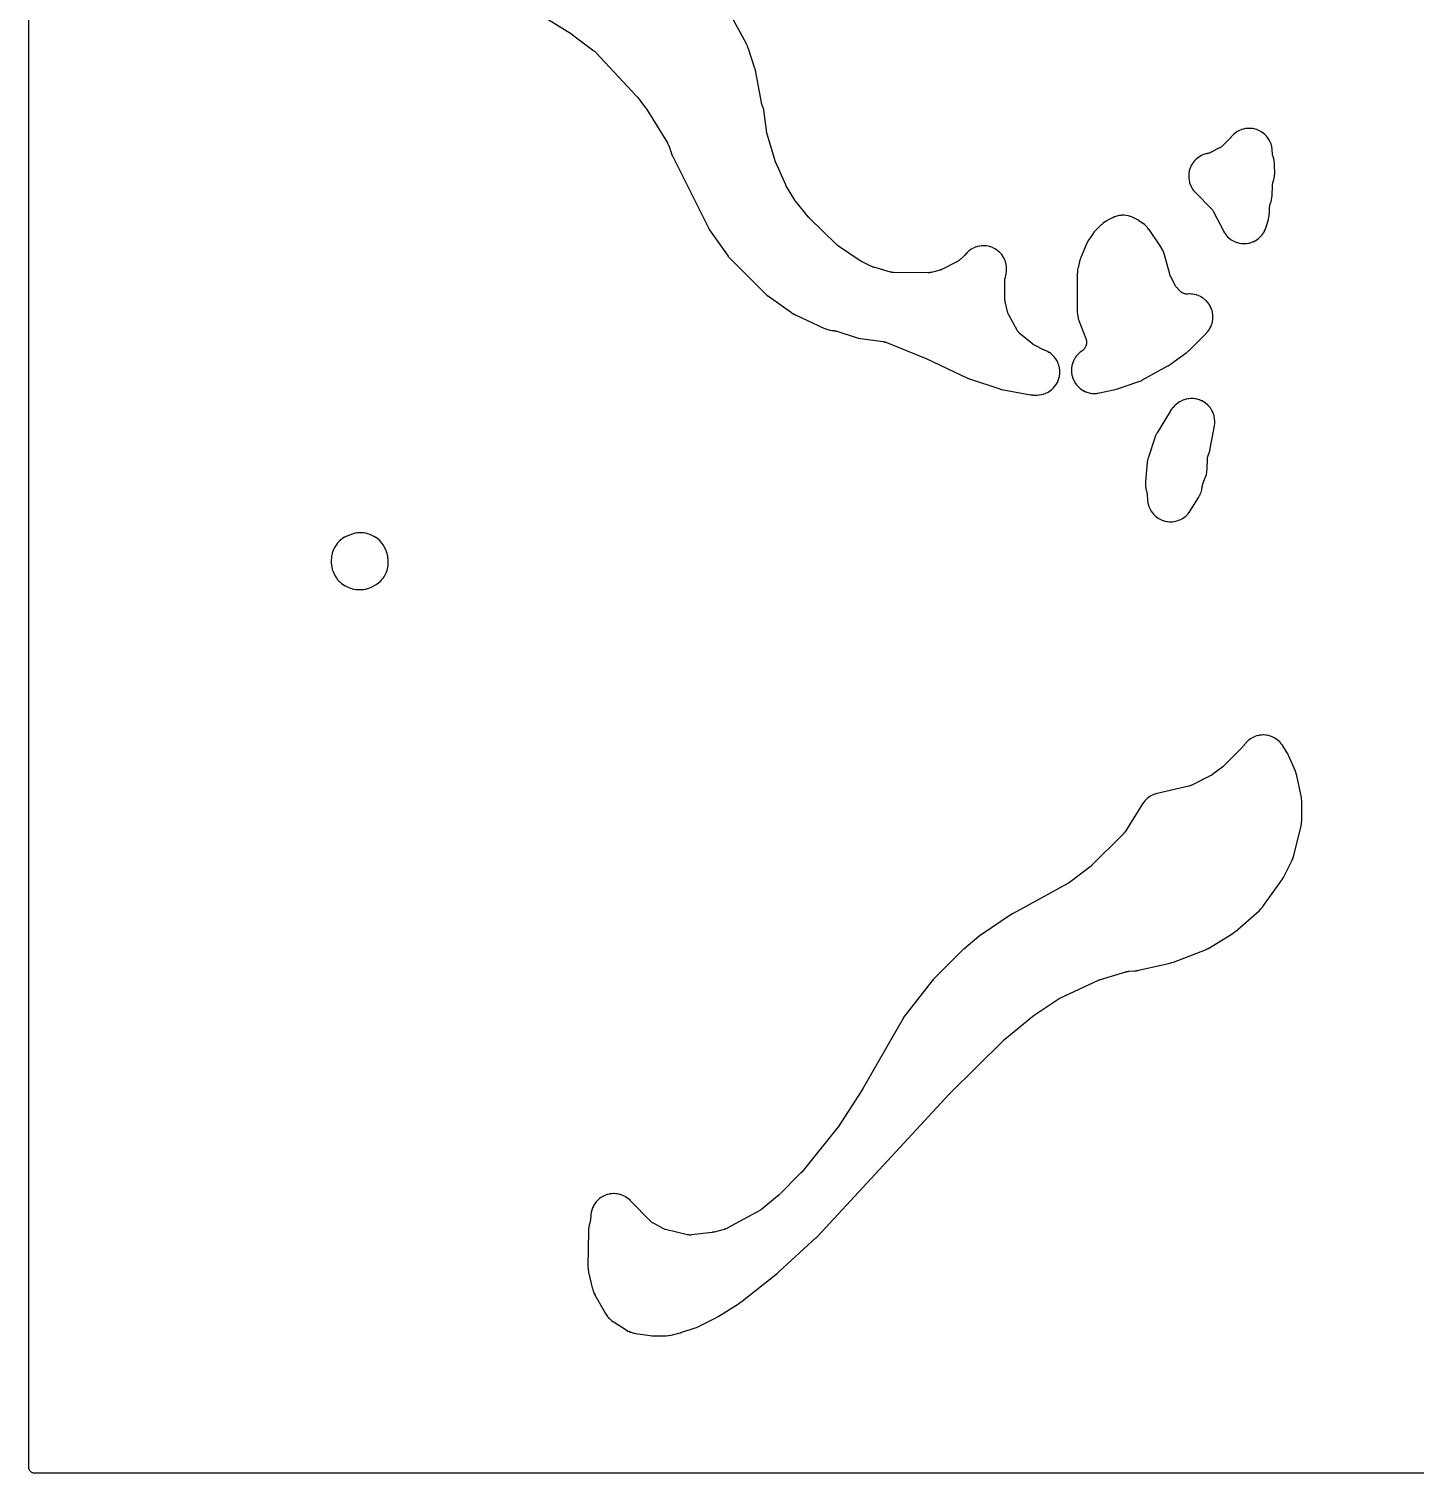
# Model space of a CAD drawing. Header units: millimetres. Extents: x 0 to 300, y 0 to 300.
# Drawn here: x -0.1 to 150, y -0.1 to 156.3 of the extents above; entities that cross this region are included whole.
import ezdxf

# ---------------------------------------------------------------- set-up
doc = ezdxf.new("R2010")
doc.units = ezdxf.units.MM
doc.layers.add('CUT', color=7, linetype='CONTINUOUS')

msp = doc.modelspace()

# ---------------------------------------------------------------- linework, layer by layer
at = {"layer": 'CUT'}
for points in [[(299.4307, -0.05), (0.5647, -0.05), (0.4913, -0.0464), (0.4331, -0.0378), (0.376, -0.0235), (0.3207, -0.0037), (0.2675, 0.0215), (0.2171, 0.0517), (0.1698, 0.0868), (0.1262, 0.1262), (0.0868, 0.1698), (0.0517, 0.2171), (0.0215, 0.2675), (-0.0037, 0.3207), (-0.0235, 0.376), (-0.0378, 0.4331), (-0.0464, 0.4913), (-0.05, 0.5647), (-0.05, 299.4353)], [(55.299, 157.8392), (58.6907, 155.7193), (58.699, 155.7141), (58.7136, 155.7048), (58.7218, 155.6995), (58.7292, 155.6946), (58.7373, 155.6892), (58.7385, 155.6884), (58.7536, 155.6781), (58.7598, 155.6737), (58.7689, 155.6672), (58.7739, 155.6636), (58.7819, 155.6578), (58.7959, 155.6475), (58.8038, 155.6416), (61.1159, 153.8996), (61.1314, 153.8876), (61.1485, 153.8742), (61.1935, 153.8362), (61.2356, 153.7984), (61.278, 153.7576), (61.2932, 153.742), (61.3067, 153.7278), (65.7249, 148.9913), (65.7321, 148.9835), (65.7448, 148.9696), (65.7519, 148.9617), (65.7581, 148.9547), (65.7651, 148.9467), (65.7662, 148.9455), (65.7789, 148.9305), (65.7842, 148.9242), (65.7918, 148.9149), (65.796, 148.9097), (65.8026, 148.9014), (65.8143, 148.8866), (65.8208, 148.8782), (66.7305, 147.6974), (66.7375, 147.6881), (66.75, 147.6715), (66.7569, 147.6621), (66.763, 147.6537), (66.7699, 147.6443), (66.7709, 147.6429), (66.7832, 147.625), (66.7883, 147.6175), (66.7956, 147.6064), (66.7996, 147.6003), (66.806, 147.5905), (66.8171, 147.5729), (66.8233, 147.563), (69.066, 143.9261), (69.0785, 143.9053), (69.0919, 143.882), (69.1259, 143.8177), (69.1559, 143.7546), (69.1845, 143.6877), (69.1941, 143.6626), (69.2024, 143.6398), (69.4997, 142.7912), (69.5135, 142.7556), (69.6227, 142.4977), (69.6387, 142.463), (73.5508, 134.653), (73.5617, 134.6322), (73.6391, 134.4917), (73.6633, 134.4515), (73.7515, 134.3175), (73.7647, 134.2982), (75.6436, 131.6714), (75.6586, 131.6514), (75.7637, 131.5167), (75.796, 131.4786), (75.912, 131.3532), (75.9293, 131.3352), (79.6577, 127.6235), (79.6757, 127.6063), (79.8011, 127.4914), (79.8391, 127.4593), (79.9736, 127.3553), (79.9936, 127.3404), (82.5063, 125.5571), (82.5293, 125.5417), (82.6883, 125.4395), (82.7362, 125.4118), (82.9039, 125.3247), (82.9288, 125.3125), (86.083, 123.8556), (86.1128, 123.8428), (86.3187, 123.7609), (86.3801, 123.7402), (86.578, 123.6853), (86.6413, 123.6714), (86.8599, 123.6356), (86.8921, 123.6312), (87.1024, 123.6084), (87.1253, 123.6056), (87.1507, 123.6022), (87.219, 123.5903), (87.2841, 123.5763), (87.3513, 123.5592), (87.3759, 123.5519), (87.398, 123.5451), (89.5002, 122.8629), (89.526, 122.8552), (89.7035, 122.8063), (89.7561, 122.7943), (89.9373, 122.7615), (89.9639, 122.7573), (92.4059, 122.428), (92.4241, 122.4254), (92.4444, 122.4222), (92.4989, 122.412), (92.531, 122.405), (92.6026, 122.3861), (92.634, 122.3765), (92.6866, 122.3585), (92.7058, 122.3512), (92.7231, 122.3445), (96.972, 120.6431), (96.9785, 120.6405), (96.9899, 120.6358), (96.9963, 120.6332), (97.002, 120.6308), (97.0068, 120.6288), (97.0216, 120.6223), (97.0262, 120.6203), (97.0334, 120.6171), (97.0374, 120.6153), (97.0437, 120.6123), (97.0549, 120.6071), (97.0612, 120.6042), (101.5543, 118.4742), (101.5876, 118.4596), (101.8346, 118.3604), (101.8687, 118.3478), (105.0304, 117.2945), (105.0728, 117.2821), (105.3861, 117.2027), (105.4292, 117.1935), (108.3698, 116.675), (108.3963, 116.6709), (108.5777, 116.6472), (108.6311, 116.6427), (108.814, 116.6352), (108.8408, 116.6348), (109.0378, 116.6356), (109.0675, 116.6364), (109.2698, 116.6473), (109.3288, 116.6534), (109.5143, 116.6819), (109.5724, 116.6938), (109.7543, 116.7405), (109.8109, 116.758), (109.9873, 116.8225), (110.0419, 116.8455), (110.211, 116.9271), (110.2631, 116.9554), (110.4233, 117.0532), (110.4724, 117.0866), (110.6222, 117.1997), (110.6677, 117.2378), (110.8056, 117.3652), (110.8471, 117.4075), (110.9718, 117.5479), (111.0089, 117.5941), (111.1191, 117.7461), (111.1515, 117.7958), (111.2461, 117.958), (111.2735, 118.0106), (111.3516, 118.1813), (111.3736, 118.2364), (111.4346, 118.4139), (111.451, 118.4709), (111.4941, 118.6537), (111.5049, 118.712), (111.5297, 118.8981), (111.5347, 118.9572), (111.541, 119.1448), (111.5401, 119.2041), (111.5279, 119.3914), (111.5211, 119.4504), (111.4905, 119.6356), (111.478, 119.6935), (111.4292, 119.8748), (111.411, 119.9313), (111.3445, 120.1069), (111.3208, 120.1612), (111.2374, 120.3294), (111.2085, 120.3812), (111.1088, 120.5403), (111.0749, 120.589), (110.96, 120.7375), (110.9215, 120.7825), (110.7925, 120.919), (110.7497, 120.96), (110.6079, 121.083), (110.5613, 121.1197), (110.408, 121.2281), (110.358, 121.2599), (110.1947, 121.3527), (110.1418, 121.3794), (109.9567, 121.4617), (109.9293, 121.473), (109.882, 121.4913), (109.822, 121.517), (109.8001, 121.5273), (109.7805, 121.5369), (108.8855, 121.9864), (108.865, 121.997), (108.8425, 122.0091), (108.7827, 122.044), (108.7267, 122.0798), (108.6698, 122.1193), (108.6493, 122.1347), (108.6311, 122.1488), (107.2819, 123.219), (107.2646, 123.2331), (107.2456, 123.2489), (107.1959, 123.2937), (107.1675, 123.3212), (107.1066, 123.3863), (107.0972, 123.3975), (107.0431, 123.4684), (107.0207, 123.5009), (106.9848, 123.5574), (106.9724, 123.5788), (106.9614, 123.5982), (106.0163, 125.3142), (106.0071, 125.3313), (105.9971, 125.3504), (105.9718, 125.4028), (105.9579, 125.4342), (105.9296, 125.5065), (105.9184, 125.539), (105.9013, 125.5947), (105.8956, 125.6154), (105.8907, 125.6342), (105.6426, 126.6286), (105.6366, 126.6542), (105.6304, 126.6827), (105.6169, 126.7604), (105.6073, 126.8355), (105.6007, 126.9141), (105.5995, 126.9432), (105.5988, 126.9695), (105.5778, 128.9357), (105.5779, 128.9603), (105.5783, 128.9876), (105.5826, 129.0613), (105.5895, 129.1318), (105.5998, 129.2048), (105.6047, 129.2317), (105.6095, 129.2558), (105.7181, 129.7702), (105.7234, 129.7991), (105.7552, 129.9969), (105.7616, 130.0552), (105.773, 130.2406), (105.7737, 130.2992), (105.767, 130.4848), (105.762, 130.5432), (105.7371, 130.7272), (105.7264, 130.7849), (105.6837, 130.9656), (105.6675, 131.0219), (105.6073, 131.1976), (105.5856, 131.2521), (105.5086, 131.4211), (105.4817, 131.4732), (105.3886, 131.6338), (105.3567, 131.6831), (105.2484, 131.8338), (105.2118, 131.8797), (105.0893, 132.0192), (105.0484, 132.0613), (104.9128, 132.1881), (104.8681, 132.226), (104.7207, 132.339), (104.6725, 132.3724), (104.5148, 132.4704), (104.4635, 132.4989), (104.2971, 132.5811), (104.2432, 132.6045), (104.0695, 132.67), (104.0137, 132.688), (103.8344, 132.7363), (103.7771, 132.7487), (103.5939, 132.7793), (103.5357, 132.7861), (103.3504, 132.7986), (103.2918, 132.7997), (103.1062, 132.794), (103.0477, 132.7894), (102.8636, 132.7656), (102.8058, 132.7553), (102.6249, 132.7137), (102.5684, 132.6977), (102.3924, 132.6386), (102.3378, 132.6173), (102.1684, 132.5413), (102.1161, 132.5147), (101.9549, 132.4225), (101.9055, 132.391), (101.7541, 132.2835), (101.7079, 132.2472), (101.5677, 132.1255), (101.5254, 132.0849), (101.3877, 131.9394), (101.368, 131.9176), (101.2179, 131.7427), (101.2067, 131.7298), (101.1941, 131.7157), (101.1591, 131.6786), (101.1243, 131.6438), (101.0872, 131.6087), (101.0731, 131.5961), (101.0603, 131.5849), (100.6295, 131.2143), (100.6083, 131.1966), (100.5845, 131.1774), (100.5178, 131.1284), (100.4518, 131.0844), (100.3809, 131.0418), (100.354, 131.0272), (100.3295, 131.0145), (98.8553, 130.2749), (98.8345, 130.2648), (98.8112, 130.2539), (98.7472, 130.2268), (98.6848, 130.2031), (98.6189, 130.181), (98.5943, 130.1738), (98.572, 130.1676), (97.6111, 129.913), (97.5916, 129.9081), (97.5698, 129.9028), (97.5106, 129.8906), (97.4754, 129.8846), (97.3953, 129.8746), (97.3597, 129.8717), (97.2992, 129.869), (97.2769, 129.8687), (97.2567, 129.8687), (93.5467, 129.9059), (93.5268, 129.9064), (93.5048, 129.9071), (93.4454, 129.9109), (93.4104, 129.9144), (93.3317, 129.9257), (93.2972, 129.9322), (93.239, 129.9452), (93.2177, 129.9507), (93.1985, 129.9559), (91.3998, 130.4633), (91.3804, 130.469), (91.359, 130.4755), (91.3018, 130.4952), (91.2475, 130.5159), (91.1917, 130.5394), (91.1714, 130.5488), (91.1531, 130.5574), (90.139, 131.0527), (90.1244, 131.06), (90.0986, 131.0732), (90.0841, 131.0807), (90.0714, 131.0875), (90.0571, 131.0954), (90.055, 131.0965), (90.0287, 131.1118), (90.018, 131.1182), (90.0023, 131.1279), (89.9936, 131.1334), (89.9799, 131.1422), (89.9556, 131.1581), (89.9421, 131.1672), (87.4887, 132.8429), (87.4726, 132.8542), (87.4549, 132.8669), (87.4081, 132.9027), (87.3644, 132.9385), (87.32, 132.9773), (87.3041, 132.9922), (87.29, 133.0058), (84.4519, 135.7785), (84.4433, 135.7871), (84.4279, 135.8025), (84.4194, 135.8112), (84.4118, 135.819), (84.4033, 135.8278), (84.4021, 135.8291), (84.3867, 135.8459), (84.3804, 135.8529), (84.3712, 135.8633), (84.3662, 135.8691), (84.3582, 135.8784), (84.3442, 135.895), (84.3364, 135.9044), (82.9885, 137.5429), (82.9784, 137.5554), (82.9608, 137.5776), (82.9509, 137.5902), (82.9423, 137.6015), (82.9327, 137.6143), (82.9313, 137.6162), (82.9141, 137.6404), (82.9071, 137.6505), (82.897, 137.6656), (82.8915, 137.674), (82.8828, 137.6874), (82.8676, 137.7114), (82.8592, 137.725), (81.9656, 139.1947), (81.9581, 139.2073), (81.945, 139.2297), (81.9377, 139.2424), (81.9313, 139.2537), (81.9242, 139.2665), (81.9232, 139.2683), (81.9106, 139.2925), (81.9055, 139.3025), (81.8982, 139.3173), (81.8942, 139.3256), (81.888, 139.3389), (81.8771, 139.3624), (81.8711, 139.3758), (80.7986, 141.8008), (80.793, 141.8137), (80.7833, 141.8367), (80.7779, 141.8497), (80.7732, 141.8613), (80.768, 141.8744), (80.7673, 141.8763), (80.7582, 141.9008), (80.7546, 141.911), (80.7494, 141.9261), (80.7466, 141.9345), (80.7422, 141.9479), (80.7347, 141.9717), (80.7305, 141.9851), (79.8908, 144.7843), (79.8857, 144.8018), (79.8803, 144.8213), (79.8672, 144.8745), (79.8563, 144.9259), (79.8465, 144.9798), (79.8434, 144.9998), (79.8409, 145.0178), (79.5541, 147.2244), (79.5496, 147.2535), (79.5139, 147.4511), (79.5007, 147.5084), (79.4499, 147.6874), (79.4311, 147.7431), (79.3577, 147.93), (79.3463, 147.9571), (79.3319, 147.989), (79.3091, 148.0447), (79.2967, 148.0779), (79.2721, 148.1543), (79.2627, 148.1886), (79.2487, 148.2472), (79.2443, 148.269), (79.2405, 148.2887), (78.6462, 151.5929), (78.6369, 151.6355), (78.5578, 151.9445), (78.5455, 151.9863), (77.7923, 154.2355), (77.7836, 154.2599), (77.7201, 154.4254), (77.6995, 154.4729), (77.6219, 154.6322), (77.6101, 154.6553), (75.9241, 157.7707)]]:
    msp.add_lwpolyline(points, dxfattribs=at)
for points in [[(127.5285, 142.7866), (127.5284, 142.7868), (127.4817, 142.7759), (127.3821, 142.755), (127.3243, 142.7399), (127.1439, 142.6829), (127.0878, 142.6621), (126.914, 142.5874), (126.8603, 142.5611), (126.6948, 142.4695), (126.644, 142.438), (126.4883, 142.3304), (126.4409, 142.294), (126.2968, 142.1715), (126.2532, 142.1306), (126.122, 141.9943), (126.0827, 141.9492), (125.9657, 141.8005), (125.9311, 141.7518), (125.8295, 141.5922), (125.7999, 141.5403), (125.7146, 141.3714), (125.6904, 141.3168), (125.6223, 141.1402), (125.6036, 141.0835), (125.5535, 140.901), (125.5405, 140.8427), (125.5088, 140.6562), (125.5017, 140.5968), (125.4887, 140.4081), (125.4875, 140.3483), (125.4934, 140.1592), (125.4982, 140.0996), (125.5228, 139.912), (125.5335, 139.8532), (125.5766, 139.669), (125.5931, 139.6116), (125.6544, 139.4326), (125.6765, 139.3771), (125.7553, 139.205), (125.7828, 139.152), (125.8783, 138.9887), (125.911, 138.9386), (126.0223, 138.7856), (126.0598, 138.7391), (126.1957, 138.5867), (126.2161, 138.5649), (127.9539, 136.8017), (127.9698, 136.7851), (127.9873, 136.7665), (128.0325, 136.7143), (128.0579, 136.6826), (128.1118, 136.6079), (128.1338, 136.5737), (128.169, 136.5143), (128.1812, 136.4919), (128.1919, 136.4715), (129.2432, 134.4076), (129.2574, 134.3813), (129.3589, 134.2044), (129.3912, 134.1542), (129.501, 134.0005), (129.5381, 133.9537), (129.6627, 133.8116), (129.7042, 133.7688), (129.8423, 133.6398), (129.8879, 133.6012), (130.0381, 133.4866), (130.0873, 133.4528), (130.2482, 133.3537), (130.3005, 133.3249), (130.4704, 133.2423), (130.5254, 133.2189), (130.7026, 133.1535), (130.7596, 133.1357), (130.9425, 133.0883), (131.001, 133.0762), (131.1877, 133.0472), (131.2471, 133.041), (131.4357, 133.0306), (131.4954, 133.0304), (131.6842, 133.0388), (131.7436, 133.0445), (131.9306, 133.0717), (131.9892, 133.0832), (132.1725, 133.1289), (132.2297, 133.1462), (132.4076, 133.2098), (132.4627, 133.2327), (132.6334, 133.3137), (132.686, 133.3419), (132.8479, 133.4395), (132.8974, 133.4728), (133.0487, 133.586), (133.0947, 133.6241), (133.234, 133.7517), (133.2759, 133.7942), (133.4019, 133.935), (133.4394, 133.9814), (133.5508, 134.1341), (133.5835, 134.184), (133.6791, 134.347), (133.7067, 134.3999), (133.7857, 134.5716), (133.8079, 134.627), (133.8742, 134.8198), (133.8832, 134.8483), (134.1161, 135.6527), (134.125, 135.6872), (134.1786, 135.9247), (134.1902, 135.995), (134.2153, 136.2371), (134.218, 136.2726), (134.2474, 136.9421), (134.2489, 136.9676), (134.251, 136.9959), (134.2598, 137.0722), (134.2669, 137.1169), (134.2887, 137.2169), (134.3009, 137.2604), (134.3246, 137.3335), (134.3491, 137.399), (134.3537, 137.4118), (134.4003, 137.5459), (134.4145, 137.5932), (134.4572, 137.7589), (134.4682, 137.8112), (134.4956, 137.9781), (134.5019, 138.0311), (134.5154, 138.2131), (134.5168, 138.2398), (134.5478, 139.298), (134.5489, 139.3225), (134.5504, 139.3498), (134.5576, 139.4234), (134.5637, 139.4668), (134.5827, 139.5638), (134.5935, 139.6061), (134.6147, 139.6771), (134.6236, 139.703), (134.632, 139.7263), (134.6343, 139.7326), (134.6433, 139.7582), (134.7005, 139.9347), (134.7149, 139.9871), (134.7529, 140.1548), (134.7625, 140.2083), (134.7852, 140.3787), (134.7899, 140.4328), (134.7976, 140.6182), (134.7981, 140.6453), (134.795, 141.5351), (134.7943, 141.5621), (134.7854, 141.7463), (134.7803, 141.8001), (134.7567, 141.9694), (134.7468, 142.0225), (134.7081, 142.1889), (134.6935, 142.2409), (134.6358, 142.4161), (134.6314, 142.4289), (134.627, 142.4413), (134.6269, 142.4414), (134.6155, 142.4736), (134.6021, 142.5145), (134.58, 142.5934), (134.577, 142.6066), (134.5622, 142.6872), (134.5573, 142.7231), (134.551, 142.7843), (134.5495, 142.8069), (134.5484, 142.8274), (134.536, 143.1026), (134.534, 143.1322), (134.515, 143.3334), (134.5065, 143.392), (134.4707, 143.5759), (134.4565, 143.6333), (134.4026, 143.8128), (134.3829, 143.8686), (134.3116, 144.0418), (134.2864, 144.0954), (134.1985, 144.2608), (134.1682, 144.3116), (134.0643, 144.4675), (134.0291, 144.5151), (133.9105, 144.66), (133.8707, 144.7039), (133.7384, 144.8365), (133.6945, 144.8762), (133.5497, 144.9951), (133.5022, 145.0303), (133.3464, 145.1344), (133.2956, 145.1647), (133.1303, 145.2529), (133.0768, 145.2781), (132.9036, 145.3496), (132.8478, 145.3694), (132.6685, 145.4235), (132.611, 145.4377), (132.4272, 145.4738), (132.3687, 145.4824), (132.1822, 145.5002), (132.123, 145.5029), (131.9357, 145.5023), (131.8766, 145.4992), (131.6903, 145.4801), (131.6318, 145.4711), (131.4482, 145.4338), (131.3908, 145.4191), (131.2118, 145.3639), (131.1562, 145.3437), (130.9835, 145.271), (130.9302, 145.2454), (130.7655, 145.1561), (130.7149, 145.1254), (130.5598, 145.0203), (130.5125, 144.9848), (130.3685, 144.8649), (130.325, 144.8249), (130.1831, 144.6809), (130.1629, 144.6593), (130.134, 144.627), (130.1192, 144.6108), (130.0926, 144.5824), (130.0775, 144.5666), (129.1539, 143.628), (129.1372, 143.6115), (129.1185, 143.5935), (129.0662, 143.5468), (129.0343, 143.5205), (128.959, 143.4648), (128.9246, 143.4419), (128.8646, 143.4054), (128.8419, 143.3928), (128.8213, 143.3817), (127.9396, 142.9212), (127.921, 142.9118), (127.9003, 142.9015), (127.8431, 142.8758), (127.809, 142.8618), (127.7303, 142.8338), (127.7172, 142.8298), (127.6363, 142.8092), (127.5448, 142.7904)], [(113.9627, 121.4237), (113.9299, 121.3999), (113.9282, 121.3988), (113.9161, 121.3902), (113.7521, 121.2708), (113.7059, 121.2335), (113.5656, 121.1084), (113.5233, 121.0667), (113.3961, 120.9284), (113.3581, 120.8828), (113.2452, 120.7325), (113.2119, 120.6833), (113.1144, 120.5227), (113.0861, 120.4704), (113.0049, 120.3009), (112.982, 120.2461), (112.918, 120.0694), (112.9005, 120.0127), (112.8543, 119.8305), (112.8425, 119.7723), (112.8145, 119.5864), (112.8086, 119.5273), (112.7991, 119.3396), (112.7991, 119.2802), (112.8082, 119.0925), (112.814, 119.0334), (112.8416, 118.8475), (112.8532, 118.7893), (112.8991, 118.607), (112.9164, 118.5502), (112.9801, 118.3734), (113.0029, 118.3185), (113.0837, 118.1489), (113.1119, 118.0966), (113.2091, 117.9357), (113.2423, 117.8865), (113.3549, 117.736), (113.3928, 117.6903), (113.5197, 117.5517), (113.5619, 117.5099), (113.702, 117.3845), (113.7481, 117.3471), (113.8998, 117.2362), (113.9495, 117.2036), (114.1114, 117.1082), (114.164, 117.0806), (114.3346, 117.0017), (114.3896, 116.9795), (114.5672, 116.9178), (114.6242, 116.9011), (114.807, 116.8573), (114.8653, 116.8464), (115.0515, 116.8208), (115.1107, 116.8157), (115.2985, 116.8087), (115.3579, 116.8094), (115.5455, 116.821), (115.6045, 116.8276), (115.8047, 116.8601), (115.8339, 116.8655), (117.3655, 117.1924), (117.3983, 117.2003), (117.6369, 117.2655), (117.6692, 117.2753), (119.9918, 118.052), (120.0172, 118.0612), (120.1893, 118.1275), (120.2387, 118.1491), (120.4041, 118.2306), (120.428, 118.2431), (123.2327, 119.7852), (123.265, 119.8043), (123.497, 119.9515), (123.528, 119.9725), (125.2229, 121.2024), (125.2417, 121.2166), (125.3682, 121.3162), (125.404, 121.3468), (125.5223, 121.456), (125.5393, 121.4723), (127.3697, 123.3007), (127.39, 123.3221), (127.5253, 123.4712), (127.5628, 123.5167), (127.674, 123.6665), (127.7067, 123.7155), (127.8027, 123.8755), (127.8305, 123.9275), (127.9103, 124.0962), (127.9328, 124.1506), (127.9957, 124.3263), (128.0128, 124.3827), (128.0582, 124.5636), (128.0697, 124.6214), (128.097, 124.806), (128.1028, 124.8647), (128.1119, 125.051), (128.1119, 125.1099), (128.1027, 125.2963), (128.0969, 125.3549), (128.0694, 125.5395), (128.0579, 125.5973), (128.0125, 125.7782), (127.9954, 125.8346), (127.9324, 126.0103), (127.9098, 126.0647), (127.8299, 126.2333), (127.8021, 126.2853), (127.7061, 126.4452), (127.6733, 126.4942), (127.562, 126.6439), (127.5246, 126.6895), (127.3992, 126.8276), (127.3574, 126.8692), (127.2191, 126.9944), (127.1735, 127.0317), (127.0235, 127.1427), (126.9744, 127.1754), (126.8143, 127.2711), (126.7623, 127.2988), (126.5935, 127.3783), (126.539, 127.4008), (126.3633, 127.4634), (126.3069, 127.4804), (126.1258, 127.5255), (126.068, 127.5369), (125.8834, 127.564), (125.8247, 127.5697), (125.6384, 127.5785), (125.5794, 127.5784), (125.3868, 127.5686), (125.3405, 127.5674), (125.3008, 127.5674), (125.2063, 127.5724), (125.1923, 127.5739), (125.1009, 127.5884), (125.0861, 127.5916), (124.9967, 127.6154), (124.9577, 127.6279), (124.8987, 127.6494), (124.8647, 127.6642), (124.7996, 127.698), (124.7659, 127.7173), (124.6866, 127.7683), (124.6741, 127.7773), (124.6006, 127.8363), (124.5695, 127.8641), (124.5186, 127.9132), (124.5006, 127.9321), (124.4845, 127.9494), (124.1885, 128.2754), (124.1749, 128.2907), (124.1601, 128.3079), (124.1214, 128.3557), (124.0996, 128.3846), (124.0533, 128.4522), (124.0342, 128.483), (124.0036, 128.5363), (123.993, 128.5564), (123.9836, 128.5746), (123.5448, 129.4519), (123.5348, 129.4724), (123.5241, 129.4952), (123.4975, 129.5582), (123.4742, 129.6195), (123.4524, 129.6843), (123.4453, 129.7085), (123.4391, 129.7304), (122.8863, 131.7974), (122.8768, 131.8294), (122.8058, 132.0457), (122.7816, 132.1078), (122.694, 132.2997), (122.663, 132.3587), (122.5461, 132.5541), (122.5282, 132.5822), (121.2017, 134.5432), (121.1855, 134.566), (121.0712, 134.719), (121.0357, 134.7622), (120.9171, 134.8935), (120.8778, 134.9332), (120.7475, 135.0529), (120.7046, 135.0888), (120.5526, 135.2043), (120.53, 135.2207), (120.0615, 135.5434), (120.0392, 135.5581), (119.8841, 135.655), (119.8375, 135.6814), (119.6745, 135.7641), (119.6504, 135.7756), (119.4361, 135.8726), (119.4085, 135.8842), (119.2179, 135.9592), (119.1611, 135.9784), (118.9785, 136.0299), (118.92, 136.0432), (118.7332, 136.0763), (118.6737, 136.0837), (118.4845, 136.0979), (118.4245, 136.0994), (118.2348, 136.0947), (118.1751, 136.0902), (117.9868, 136.0666), (117.9277, 136.0561), (117.7428, 136.0138), (117.6851, 135.9976), (117.5052, 135.937), (117.4495, 135.9151), (117.2629, 135.8307), (117.2359, 135.8176), (116.6509, 135.517), (116.6242, 135.5024), (116.4443, 135.3981), (116.3932, 135.3649), (116.2372, 135.2518), (116.1898, 135.2136), (116.0346, 135.0752), (116.0124, 135.0544), (115.4562, 134.505), (115.4369, 134.4849), (115.3077, 134.3449), (115.2719, 134.3023), (115.1563, 134.1509), (115.1399, 134.1284), (114.7384, 133.5486), (114.7219, 133.5234), (114.6136, 133.3488), (114.5844, 133.2962), (114.4941, 133.1117), (114.4816, 133.0843), (113.8145, 131.5287), (113.8049, 131.505), (113.7431, 131.3419), (113.727, 131.2934), (113.6792, 131.1256), (113.6728, 131.1009), (113.5078, 130.4111), (113.5006, 130.3767), (113.4585, 130.1401), (113.4502, 130.0702), (113.4361, 129.8304), (113.435, 129.7952), (113.4342, 125.6242), (113.4348, 125.5966), (113.4434, 125.4087), (113.4485, 125.3539), (113.4724, 125.1812), (113.4824, 125.1271), (113.5221, 124.9573), (113.537, 124.9043), (113.5964, 124.7258), (113.6057, 124.6999), (114.3553, 122.7502), (114.3632, 122.7288), (114.3717, 122.705), (114.3922, 122.6394), (114.4028, 122.6003), (114.4223, 122.5107), (114.4248, 122.4959), (114.4351, 122.4049), (114.436, 122.3899), (114.437, 122.2983), (114.4364, 122.2833), (114.428, 122.192), (114.4259, 122.1772), (114.4083, 122.0872), (114.4047, 122.0727), (114.378, 121.985), (114.3729, 121.9709), (114.3375, 121.8864), (114.3199, 121.8499), (114.2878, 121.7891), (114.2802, 121.7759), (114.2577, 121.739), (114.2504, 121.7277), (114.2142, 121.6757), (114.1922, 121.6463), (114.1391, 121.5818), (114.1299, 121.5717), (114.071, 121.5124), (114.0609, 121.5031), (113.9968, 121.4496)], [(120.9465, 106.151), (120.9696, 106.0548), (120.9764, 106.0175), (120.9864, 105.9465), (120.989, 105.9201), (120.9911, 105.8962), (121.0384, 105.255), (121.0412, 105.2262), (121.0653, 105.0296), (121.0752, 104.9725), (121.115, 104.7933), (121.1303, 104.7374), (121.1872, 104.563), (121.2078, 104.5088), (121.2812, 104.3406), (121.307, 104.2887), (121.3963, 104.1284), (121.427, 104.0792), (121.5314, 103.9283), (121.5666, 103.8823), (121.6851, 103.7422), (121.7246, 103.6998), (121.8561, 103.5717), (121.8995, 103.5333), (122.0427, 103.4186), (122.0896, 103.3845), (122.2432, 103.2841), (122.2932, 103.2548), (122.4558, 103.1697), (122.5084, 103.1453), (122.6784, 103.0763), (122.7331, 103.0571), (122.909, 103.0048), (122.9653, 102.991), (123.1454, 102.9559), (123.2028, 102.9476), (123.3854, 102.9301), (123.4433, 102.9273), (123.6268, 102.9275), (123.6847, 102.9304), (123.8674, 102.9482), (123.9247, 102.9567), (124.1048, 102.9921), (124.161, 103.006), (124.3368, 103.0586), (124.3915, 103.0779), (124.5614, 103.1473), (124.6139, 103.1718), (124.7763, 103.2572), (124.8263, 103.2866), (124.9797, 103.3873), (125.0265, 103.4214), (125.1695, 103.5364), (125.2129, 103.5749), (125.3441, 103.7032), (125.3835, 103.7457), (125.5017, 103.886), (125.5369, 103.9321), (125.6492, 104.0952), (125.6651, 104.1194), (126.5735, 105.5845), (126.587, 105.6075), (126.6763, 105.7669), (126.7003, 105.8146), (126.7695, 105.969), (126.7891, 106.0187), (126.8443, 106.1787), (126.8595, 106.2299), (126.9002, 106.3942), (126.9108, 106.4466), (126.9388, 106.627), (126.9423, 106.6535), (126.9462, 106.6889), (126.9485, 106.7078), (126.9512, 106.7288), (126.9606, 106.7861), (126.9674, 106.8204), (126.9858, 106.8962), (126.9954, 106.9294), (127.0135, 106.9851), (127.0209, 107.0054), (127.0277, 107.0237), (127.3176, 107.7746), (127.3288, 107.8062), (127.3992, 108.0241), (127.4162, 108.0889), (127.4585, 108.2968), (127.4682, 108.3631), (127.4886, 108.5911), (127.4906, 108.6246), (127.5278, 109.7461), (127.5288, 109.7678), (127.5302, 109.7919), (127.5363, 109.8569), (127.5413, 109.8951), (127.5567, 109.9807), (127.5599, 109.9946), (127.5836, 110.0784), (127.5958, 110.1149), (127.6188, 110.176), (127.6281, 110.1982), (127.6367, 110.2182), (127.642, 110.2299), (127.6558, 110.2636), (127.7433, 110.4964), (127.7647, 110.566), (127.8233, 110.8076), (127.8308, 110.8432), (128.273, 113.31), (128.2775, 113.3394), (128.3034, 113.5413), (128.3081, 113.6007), (128.3134, 113.7892), (128.3122, 113.8487), (128.2988, 114.0369), (128.2916, 114.096), (128.2597, 114.2819), (128.2467, 114.34), (128.1964, 114.5218), (128.1777, 114.5783), (128.1097, 114.7542), (128.0855, 114.8087), (128.0003, 114.9769), (127.9708, 115.0287), (127.8694, 115.1877), (127.835, 115.2363), (127.7183, 115.3845), (127.6792, 115.4294), (127.5484, 115.5653), (127.505, 115.6061), (127.3614, 115.7283), (127.3141, 115.7646), (127.1591, 115.872), (127.1085, 115.9035), (126.9436, 115.9949), (126.8901, 116.0212), (126.7169, 116.0959), (126.6611, 116.1167), (126.4814, 116.1739), (126.4238, 116.1891), (126.2393, 116.2281), (126.1805, 116.2375), (125.993, 116.2581), (125.9335, 116.2616), (125.745, 116.2634), (125.6854, 116.2611), (125.4976, 116.2442), (125.4386, 116.2359), (125.2534, 116.2005), (125.1955, 116.1864), (125.0147, 116.1328), (124.9585, 116.1131), (124.7839, 116.0418), (124.7299, 116.0166), (124.5632, 115.9283), (124.512, 115.8979), (124.3549, 115.7935), (124.307, 115.7582), (124.1495, 115.6293), (124.1269, 115.6099), (123.9547, 115.4542), (123.9335, 115.434), (123.7921, 115.2931), (123.7528, 115.2499), (123.6352, 115.1071), (123.6002, 115.0603), (123.4888, 114.8946), (123.4731, 114.87), (122.0605, 112.5306), (122.044, 112.5015), (121.9368, 112.2994), (121.9088, 112.2386), (121.8249, 112.0259), (121.8135, 111.9945), (121.1274, 109.924), (121.1176, 109.8913), (121.0571, 109.6668), (121.0431, 109.6001), (121.0084, 109.3702), (121.0043, 109.3364), (120.8106, 107.2583), (120.8087, 107.2296), (120.7998, 107.0337), (120.8, 106.9762), (120.8092, 106.7947), (120.8149, 106.7375), (120.8414, 106.5577), (120.8525, 106.5013), (120.8995, 106.3109), (120.9071, 106.2832)], [(33.0749, 97.1154), (33.0906, 97.0863), (33.2026, 96.8908), (33.2385, 96.8355), (33.3616, 96.6668), (33.4033, 96.6158), (33.5449, 96.4608), (33.591, 96.4155), (33.7415, 96.2829), (33.7912, 96.2435), (33.9549, 96.1275), (34.0085, 96.0936), (34.1973, 95.9877), (34.2253, 95.9729), (34.4764, 95.849), (34.5013, 95.8374), (34.6731, 95.7623), (34.7243, 95.7426), (34.8891, 95.6878), (34.9419, 95.6729), (35.1111, 95.6334), (35.165, 95.6233), (35.3371, 95.5994), (35.3917, 95.5944), (35.579, 95.5856), (35.6064, 95.585), (35.8816, 95.5848), (35.9096, 95.5854), (36.1004, 95.5941), (36.1561, 95.5993), (36.3315, 95.6238), (36.3865, 95.6342), (36.5588, 95.6749), (36.6125, 95.6903), (36.7803, 95.747), (36.8324, 95.7673), (37.007, 95.845), (37.0322, 95.857), (37.3018, 95.9924), (37.3305, 96.0078), (37.5238, 96.1184), (37.5786, 96.1538), (37.7455, 96.2752), (37.7961, 96.3163), (37.9609, 96.466), (37.9844, 96.4886), (38.0998, 96.6053), (38.1199, 96.6268), (38.254, 96.7765), (38.291, 96.8222), (38.401, 96.9724), (38.4334, 97.0215), (38.5282, 97.1818), (38.5556, 97.2338), (38.6342, 97.4026), (38.6564, 97.4571), (38.7181, 97.6328), (38.7349, 97.6892), (38.7791, 97.87), (38.7903, 97.9278), (38.8166, 98.1121), (38.822, 98.1707), (38.8308, 98.3714), (38.8313, 98.4008), (38.8292, 98.7961), (38.8284, 98.8233), (38.819, 99.0085), (38.8138, 99.0626), (38.7896, 99.2327), (38.7796, 99.2861), (38.7401, 99.4534), (38.7252, 99.5056), (38.6708, 99.6686), (38.6513, 99.7193), (38.5769, 99.8892), (38.5654, 99.9138), (38.4321, 100.1843), (38.4191, 100.209), (38.3268, 100.3762), (38.2975, 100.4238), (38.1979, 100.5701), (38.1643, 100.6148), (38.0515, 100.7512), (38.0139, 100.7925), (37.889, 100.9178), (37.8477, 100.9555), (37.7116, 101.0686), (37.667, 101.1023), (37.5209, 101.2022), (37.4734, 101.2316), (37.3064, 101.3243), (37.2817, 101.3373), (37.0229, 101.4656), (36.9978, 101.4774), (36.8245, 101.5535), (36.7728, 101.5735), (36.6063, 101.6289), (36.553, 101.644), (36.3822, 101.6839), (36.3277, 101.694), (36.1539, 101.7179), (36.0987, 101.723), (35.9096, 101.7314), (35.8819, 101.732), (35.7898, 101.7318), (35.7617, 101.7311), (35.5698, 101.7218), (35.5138, 101.7164), (35.3375, 101.6912), (35.2823, 101.6806), (35.1092, 101.639), (35.0552, 101.6233), (34.8735, 101.561), (34.8471, 101.5513), (34.3874, 101.3694), (34.3585, 101.3571), (34.1633, 101.2678), (34.1076, 101.2387), (33.9364, 101.1375), (33.8841, 101.1028), (33.7244, 100.9842), (33.676, 100.9442), (33.5296, 100.8096), (33.4856, 100.7647), (33.3541, 100.6155), (33.3151, 100.5663), (33.1999, 100.4042), (33.1662, 100.3511), (33.0609, 100.1642), (33.0462, 100.1364), (32.9508, 99.9444), (32.939, 99.919), (32.8619, 99.7435), (32.8417, 99.6912), (32.7858, 99.5226), (32.7706, 99.4686), (32.7307, 99.2956), (32.7206, 99.2404), (32.697, 99.0643), (32.6922, 99.0085), (32.6845, 98.817), (32.6841, 98.7889), (32.6862, 98.4782), (32.687, 98.4507), (32.697, 98.2631), (32.7024, 98.2083), (32.7274, 98.036), (32.7378, 97.982), (32.7786, 97.8128), (32.7939, 97.7599), (32.85, 97.5951), (32.8701, 97.5439), (32.9466, 97.3723), (32.9584, 97.3474)], [(60.637, 26.9171), (60.6336, 26.9059), (60.6198, 26.8588), (60.6088, 26.8251), (60.5949, 26.775), (60.5576, 26.6144), (60.5481, 26.5632), (60.5249, 26.4), (60.5198, 26.3482), (60.5102, 26.1705), (60.5094, 26.1445), (60.4682, 22.3367), (60.4689, 22.3005), (60.4811, 22.0535), (60.4891, 21.9815), (60.531, 21.7378), (60.5382, 21.7024), (60.9679, 19.8723), (60.9752, 19.8443), (61.0296, 19.6543), (61.0482, 19.5996), (61.1153, 19.4292), (61.1391, 19.3765), (61.2289, 19.2005), (61.2426, 19.1751), (62.3528, 17.2361), (62.3678, 17.2112), (62.4745, 17.0441), (62.5081, 16.9968), (62.6215, 16.8522), (62.6595, 16.8083), (62.7863, 16.6754), (62.8283, 16.6354), (62.9674, 16.5154), (63.0131, 16.4796), (63.175, 16.3652), (63.1991, 16.349), (64.6134, 15.4485), (64.6403, 15.4323), (64.8269, 15.3268), (64.883, 15.2988), (65.0652, 15.2197), (65.1239, 15.1977), (65.3133, 15.138), (65.3741, 15.1223), (65.584, 15.0795), (65.6149, 15.0741), (67.191, 14.8382), (67.2149, 14.8352), (67.3788, 14.8173), (67.427, 14.8141), (67.5917, 14.8095), (67.6159, 14.8093), (68.885, 14.825), (68.9178, 14.8263), (69.1413, 14.8413), (69.2064, 14.8492), (69.4269, 14.8885), (69.459, 14.8952), (70.2858, 15.0897), (70.3125, 15.0966), (70.5069, 15.1519), (70.5332, 15.16), (72.0582, 15.6704), (72.097, 15.6848), (72.377, 15.8006), (72.4147, 15.8177), (74.3923, 16.7995), (74.42, 16.8141), (74.6201, 16.9269), (74.647, 16.943), (76.7694, 18.2894), (76.7955, 18.3069), (76.9831, 18.4401), (77.0082, 18.459), (80.9661, 21.5944), (80.9825, 21.6079), (81.1012, 21.709), (81.1171, 21.7231), (85.1467, 25.4087), (85.1647, 25.4259), (85.2941, 25.5544), (85.3114, 25.5723), (99.5716, 40.9715), (99.5744, 40.9745), (99.5829, 40.9836), (99.59, 40.991), (99.6029, 41.0043), (99.6167, 41.0182), (99.6225, 41.024), (105.4703, 46.8133), (105.4779, 46.8208), (105.4915, 46.8339), (105.4992, 46.8412), (105.5061, 46.8477), (105.5139, 46.855), (105.515, 46.856), (105.5297, 46.8693), (105.5359, 46.8747), (105.545, 46.8827), (105.5501, 46.887), (105.5582, 46.8939), (105.5726, 46.906), (105.5808, 46.9128), (108.6353, 49.4127), (108.6436, 49.4195), (108.6584, 49.4313), (108.6668, 49.4379), (108.6743, 49.4437), (108.6828, 49.4503), (108.684, 49.4512), (108.7, 49.4631), (108.7066, 49.4679), (108.7165, 49.475), (108.722, 49.4789), (108.7307, 49.485), (108.7464, 49.4957), (108.7552, 49.5017), (111.3494, 51.2424), (111.3639, 51.252), (111.3802, 51.2624), (111.425, 51.2894), (111.4688, 51.3141), (111.5151, 51.3385), (111.5325, 51.347), (111.5482, 51.3545), (115.7444, 53.3094), (115.7592, 53.3161), (115.7856, 53.3279), (115.8006, 53.3343), (115.8139, 53.3399), (115.8289, 53.3461), (115.8311, 53.347), (115.8594, 53.3578), (115.8711, 53.3621), (115.8885, 53.3682), (115.8982, 53.3715), (115.9136, 53.3766), (115.9411, 53.3854), (115.9567, 53.3902), (118.696, 54.212), (118.7208, 54.219), (118.7482, 54.2264), (118.8234, 54.2432), (118.8962, 54.2563), (118.9726, 54.2666), (119.0009, 54.2692), (119.0266, 54.2712), (119.6286, 54.3092), (119.653, 54.3112), (119.8193, 54.3286), (119.8677, 54.3356), (120.0321, 54.3664), (120.056, 54.3714), (123.4698, 55.1572), (123.5106, 55.1681), (123.8065, 55.2585), (123.8464, 55.2722), (127.3062, 56.6022), (127.3313, 56.6125), (127.5012, 56.6868), (127.5499, 56.7107), (127.7124, 56.8001), (127.7358, 56.8137), (130.1887, 58.3108), (130.2104, 58.3247), (130.3568, 58.4229), (130.3984, 58.4535), (130.5358, 58.5639), (130.5556, 58.5805), (133.1138, 60.8244), (133.1389, 60.8477), (133.3056, 61.0117), (133.3516, 61.0624), (133.4985, 61.2443), (133.5192, 61.2715), (135.5332, 64.078), (135.5465, 64.0973), (135.6347, 64.2309), (135.659, 64.271), (135.7365, 64.4111), (135.7474, 64.4318), (136.6794, 66.284), (136.6939, 66.3149), (136.7864, 66.5282), (136.81, 66.5921), (136.8778, 66.8145), (136.8868, 66.8474), (137.6486, 69.9725), (137.6561, 70.0079), (137.7001, 70.2511), (137.7086, 70.3229), (137.723, 70.5696), (137.724, 70.6057), (137.7194, 72.6964), (137.7185, 72.7278), (137.7068, 72.9425), (137.7001, 73.0051), (137.6659, 73.2174), (137.6601, 73.2483), (137.1892, 75.4351), (137.1825, 75.4629), (137.1324, 75.6517), (137.1151, 75.7062), (137.0472, 75.8893), (137.0366, 75.9158), (136.3433, 77.5431), (136.3336, 77.5648), (136.2641, 77.7115), (136.242, 77.7536), (136.1611, 77.8944), (136.1489, 77.9148), (135.6784, 78.6632), (135.662, 78.6879), (135.5457, 78.8541), (135.5093, 78.901), (135.3868, 79.0435), (135.346, 79.0866), (135.21, 79.2163), (135.1651, 79.2551), (135.017, 79.3708), (134.9685, 79.405), (134.8097, 79.5055), (134.758, 79.5347), (134.5901, 79.619), (134.5358, 79.643), (134.3603, 79.7103), (134.3039, 79.7287), (134.1227, 79.7784), (134.0647, 79.7912), (133.8794, 79.8227), (133.8205, 79.8297), (133.633, 79.8427), (133.5737, 79.8439), (133.3859, 79.8383), (133.3267, 79.8336), (133.1403, 79.8095), (133.0819, 79.7989), (132.8988, 79.7565), (132.8417, 79.7403), (132.6638, 79.68), (132.6085, 79.6582), (132.4374, 79.5806), (132.3846, 79.5534), (132.222, 79.4593), (132.1721, 79.4271), (132.0196, 79.3173), (131.9732, 79.2803), (131.8322, 79.1561), (131.7897, 79.1146), (131.6617, 78.9771), (131.6235, 78.9316), (131.5007, 78.7703), (131.4833, 78.7462), (131.4395, 78.6822), (131.3902, 78.6169), (131.3671, 78.589), (131.3264, 78.5431), (131.3108, 78.5266), (131.2965, 78.512), (129.3359, 76.5406), (129.3247, 76.5295), (129.3045, 76.5099), (129.2931, 76.499), (129.2828, 76.4894), (129.2712, 76.4787), (129.2695, 76.4771), (129.2473, 76.4577), (129.2381, 76.4499), (129.2242, 76.4384), (129.2165, 76.4321), (129.2041, 76.4223), (129.182, 76.4049), (129.1695, 76.3952), (128.1101, 75.594), (128.0937, 75.5819), (128.0754, 75.5687), (128.0248, 75.5347), (127.975, 75.5037), (127.9222, 75.4733), (127.9023, 75.4627), (127.8842, 75.4533), (125.8326, 74.4196), (125.8084, 74.4079), (125.7814, 74.3953), (125.7069, 74.3644), (125.6341, 74.3381), (125.557, 74.3141), (125.5282, 74.3065), (125.5021, 74.3), (122.0648, 73.5041), (122.0364, 73.4968), (121.8438, 73.4421), (121.7883, 73.4234), (121.6156, 73.3556), (121.5621, 73.3315), (121.3969, 73.2472), (121.346, 73.218), (121.1898, 73.118), (121.142, 73.084), (120.9963, 72.9692), (120.9521, 72.9307), (120.8183, 72.8022), (120.778, 72.7596), (120.6573, 72.6187), (120.6215, 72.5723), (120.5067, 72.4083), (120.4905, 72.3839), (118.598, 69.3751), (118.5843, 69.354), (118.5688, 69.3308), (118.5242, 69.2697), (118.4788, 69.2129), (118.4292, 69.1558), (118.41, 69.1355), (118.3924, 69.1174), (114.986, 65.7129), (114.975, 65.7021), (114.9553, 65.683), (114.9441, 65.6724), (114.934, 65.663), (114.9227, 65.6526), (114.921, 65.6511), (114.8993, 65.6322), (114.8903, 65.6245), (114.8768, 65.6134), (114.8693, 65.6072), (114.8572, 65.5976), (114.8356, 65.5807), (114.8234, 65.5712), (112.5858, 63.8776), (112.5724, 63.8677), (112.5574, 63.8567), (112.5161, 63.8284), (112.4755, 63.8022), (112.4327, 63.7761), (112.4165, 63.767), (112.4019, 63.7588), (106.4916, 60.5356), (106.4679, 60.5219), (106.2961, 60.4178), (106.2729, 60.403), (103.0102, 58.2154), (102.9853, 58.1977), (102.8059, 58.0637), (102.7819, 58.0448), (101.1333, 56.6772), (101.1115, 56.6582), (100.9554, 56.5155), (100.9346, 56.4956), (97.9041, 53.4451), (97.8795, 53.4188), (97.7053, 53.2211), (97.6824, 53.1934), (94.8366, 49.5438), (94.8116, 49.5092), (94.6376, 49.25), (94.6151, 49.2138), (90.1984, 41.5037), (90.1953, 41.4983), (90.1897, 41.4887), (90.1866, 41.4833), (90.1838, 41.4786), (90.1814, 41.4746), (90.1739, 41.4622), (90.1715, 41.4584), (90.1678, 41.4524), (90.1657, 41.4491), (90.1624, 41.4439), (90.1564, 41.4346), (90.1531, 41.4293), (87.5188, 37.369), (87.5122, 37.359), (87.5004, 37.3413), (87.4937, 37.3314), (87.4877, 37.3227), (87.4809, 37.3129), (87.4799, 37.3115), (87.4668, 37.2935), (87.4613, 37.2861), (87.4531, 37.2752), (87.4485, 37.2693), (87.4412, 37.2599), (87.428, 37.2432), (87.4206, 37.2339), (83.5991, 32.5244), (83.5916, 32.5152), (83.5781, 32.499), (83.5704, 32.4899), (83.5635, 32.4819), (83.5558, 32.4729), (83.5546, 32.4716), (83.5398, 32.4551), (83.5336, 32.4484), (83.5243, 32.4386), (83.5192, 32.4331), (83.5109, 32.4246), (83.4961, 32.4095), (83.4878, 32.4011), (81.1076, 30.0299), (81.1, 30.0224), (81.0863, 30.009), (81.0785, 30.0016), (81.0716, 29.995), (81.0638, 29.9877), (81.0626, 29.9866), (81.0478, 29.9732), (81.0416, 29.9677), (81.0324, 29.9596), (81.0273, 29.9552), (81.0191, 29.9482), (81.0045, 29.9359), (80.9963, 29.9291), (79.3025, 28.5368), (79.2859, 28.5234), (79.2673, 28.5088), (79.2155, 28.4712), (79.1645, 28.4368), (79.1103, 28.403), (79.0898, 28.3912), (79.0711, 28.3808), (75.5227, 26.4496), (75.5063, 26.4409), (75.4881, 26.4314), (75.438, 26.4074), (75.4079, 26.3941), (75.339, 26.367), (75.308, 26.3563), (75.2549, 26.3397), (75.2351, 26.3342), (75.2172, 26.3294), (74.1183, 26.0473), (74.1045, 26.0438), (74.0799, 26.038), (74.066, 26.0347), (74.0537, 26.032), (74.0398, 26.029), (74.0378, 26.0286), (74.0118, 26.0236), (74.001, 26.0217), (73.9851, 26.0191), (73.9763, 26.0177), (73.9622, 26.0156), (73.9372, 26.012), (73.9231, 26.0101), (71.6845, 25.729), (71.6642, 25.7267), (71.6418, 25.7244), (71.5809, 25.7202), (71.5449, 25.719), (71.4635, 25.7198), (71.4501, 25.7206), (71.3691, 25.7288), (71.3335, 25.7341), (71.2734, 25.745), (71.2514, 25.7498), (71.2315, 25.7544), (68.8654, 26.326), (68.8462, 26.3309), (68.8249, 26.3365), (68.768, 26.3536), (68.7348, 26.3648), (68.6609, 26.3934), (68.6287, 26.4075), (68.5751, 26.4332), (68.5556, 26.4433), (68.5381, 26.4526), (67.5496, 26.9944), (67.5305, 27.0051), (67.5094, 27.0173), (67.4538, 27.0524), (67.4218, 27.0743), (67.3518, 27.1272), (67.3221, 27.152), (67.2732, 27.196), (67.2557, 27.2129), (67.2401, 27.2284), (65.0754, 29.4296), (65.0614, 29.4435), (64.9297, 29.5688), (64.8863, 29.6063), (64.7363, 29.724), (64.6874, 29.7585), (64.5274, 29.86), (64.4754, 29.8895), (64.3061, 29.9745), (64.2513, 29.9987), (64.0744, 30.0665), (64.0175, 30.0851), (63.8348, 30.1348), (63.7763, 30.1477), (63.5895, 30.179), (63.53, 30.1859), (63.341, 30.1985), (63.2812, 30.1995), (63.0918, 30.1932), (63.0322, 30.1882), (62.8444, 30.163), (62.7856, 30.1521), (62.6013, 30.1084), (62.5438, 30.0917), (62.3648, 30.0298), (62.3092, 30.0075), (62.1373, 29.9281), (62.0842, 29.9003), (61.921, 29.8042), (61.871, 29.7713), (61.7182, 29.6593), (61.6717, 29.6216), (61.5308, 29.495), (61.4883, 29.4528), (61.3607, 29.3128), (61.3227, 29.2666), (61.2096, 29.1146), (61.1764, 29.0649), (61.079, 28.9023), (61.0509, 28.8495), (60.9703, 28.6781), (60.9475, 28.6228), (60.8843, 28.4442), (60.8672, 28.3868), (60.8222, 28.2028), (60.8108, 28.1441), (60.7822, 27.9417), (60.7788, 27.9119), (60.7222, 27.2884), (60.7197, 27.2645), (60.7166, 27.238), (60.7053, 27.1667), (60.6969, 27.1249), (60.673, 27.0317)]]:
    msp.add_lwpolyline(points, close=True, dxfattribs=at)

doc.saveas('drawing.dxf')
